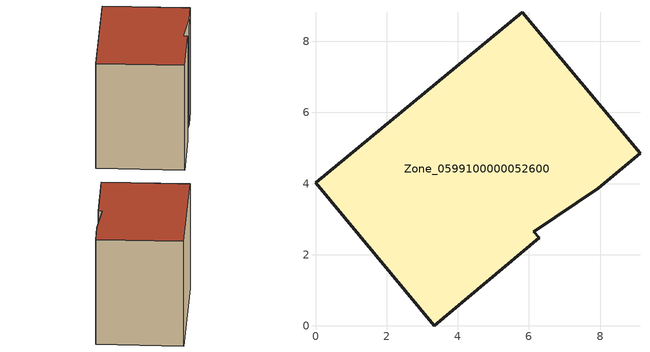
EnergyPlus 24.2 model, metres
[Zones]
Zone_0599100000052600
 floor ground (C_G): 6.29,2.47 3.34,0 0,4.02 5.81,8.82 9.12,4.85 7.95,3.87 6.14,2.65 z0
 wall outside (C_F): 3.34,0 6.29,2.47 6.14,2.65 7.95,3.87 9.12,4.85 5.81,8.82 0,4.02 3.34,0 z0:6.83
 roof outside (C_R): 7.95,3.87 9.12,4.85 5.81,8.82 0,4.02 3.34,0 6.29,2.47 6.14,2.65 z6.83
[BUILDING]
Pand.0599100000052600: North Axis=0; Terrain=City; Loads Convergence Tolerance Value=0.04; Temperature Convergence Tolerance Value=0.4; Solar Distribution=FullExterior; Maximum Number of Warmup Days=25; Minimum Number of Warmup Days=1
[Site:Location]
Rotterdam.The.Hague.AP_ZH_NLD Design_Conditions: Latitude=51.96; Longitude=4.45; Time Zone=1; Elevation=-4.5
[SITE:GROUNDTEMPERATURE:BUILDINGSURFACE]
18, 18, 18, 18, 18, 18, 18, 18, 18, 18, 18, 18
[MATERIAL] Thermal Absorptance=0.9; Solar Absorptance=0.7; Visible Absorptance=0.7
Name | Roughness | Thickness | Conductivity | Density | Specific Heat
G.TC.1946 | MediumSmooth | 0.15 | 1 | 540 | 1210
F.TC.1946 | Rough | 0.3 | 0.857143 | 1920 | 840
R.TC.1946 | MediumRough | 0.2 | 0.909091 | 1500 | 1000
[CONSTRUCTION]
C_G: G.TC.1946
C_F: F.TC.1946
C_R: R.TC.1946
[ZONE]
Zone_0599100000052600: Type=1; Multiplier=1; Ceiling Height=Autocalculate; Volume=Autocalculate; Floor Area=autocalculate; Part of Total Floor Area=Yes
[ZONEINFILTRATION:DESIGNFLOWRATE]
Infil_Zone_0599100000052600: Zone or ZoneList or Space or SpaceList=Zone_0599100000052600; Schedule=AlwaysOn; Design Flow Rate Calculation Method=Flow/Area; Flow Rate per Floor Area=0.003; Constant Term Coefficient=1; Temperature Term Coefficient=0; Velocity Term Coefficient=0; Velocity Squared Term Coefficient=0
[HVACTEMPLATE:ZONE:IDEALLOADSAIRSYSTEM]
Zone_0599100000052600: Maximum Heating Supply Air Temperature=50; Minimum Cooling Supply Air Temperature=13; Maximum Heating Supply Air Humidity Ratio=0.0156; Minimum Cooling Supply Air Humidity Ratio=0.0077; Heating Limit=NoLimit; Cooling Limit=NoLimit; Dehumidification Control Type=ConstantSensibleHeatRatio; Cooling Sensible Heat Ratio=0.7; Dehumidification Setpoint=60; Humidification Control Type=None; Humidification Setpoint=30; Outdoor Air Method=None; Outdoor Air Flow Rate per Person=0.00944; Outdoor Air Flow Rate per Zone Floor Area=0; Outdoor Air Flow Rate per Zone=0; Demand Controlled Ventilation Type=None; Outdoor Air Economizer Type=NoEconomizer; Heat Recovery Type=None; Sensible Heat Recovery Effectiveness=0.7; Latent Heat Recovery Effectiveness=0.65
[ZONECONTROL:THERMOSTAT]
ThermostatControl_Zone_0599100000052600: Zone or ZoneList=Zone_0599100000052600; Control Type Schedule=DualSetpointControlType; Control 1=Thermostat_Zone_0599100000052600; Temperature Difference Between Cutout And Setpoint=0
[THERMOSTATSETPOINT:DUALSETPOINT]
Thermostat_Zone_0599100000052600: Heating Setpoint Temperature Schedule=HeatingSetpoint_Zone_0599100000052600; Cooling Setpoint Temperature Schedule=CoolingSetpoint_Zone_0599100000052600
[SCHEDULE:COMPACT]
HeatingSetpoint_Zone_0599100000052600: Through: 12/31, For: AllDays, Until: 24:00, 21
CoolingSetpoint_Zone_0599100000052600: Through: 12/31, For: AllDays, Until: 24:00, 24
DualSetpointControlType: Through: 12/31, For: AllDays, Until: 24:00, 4
AlwaysOn: Through: 12/31, For: AllDays, Until: 24:00, 1
